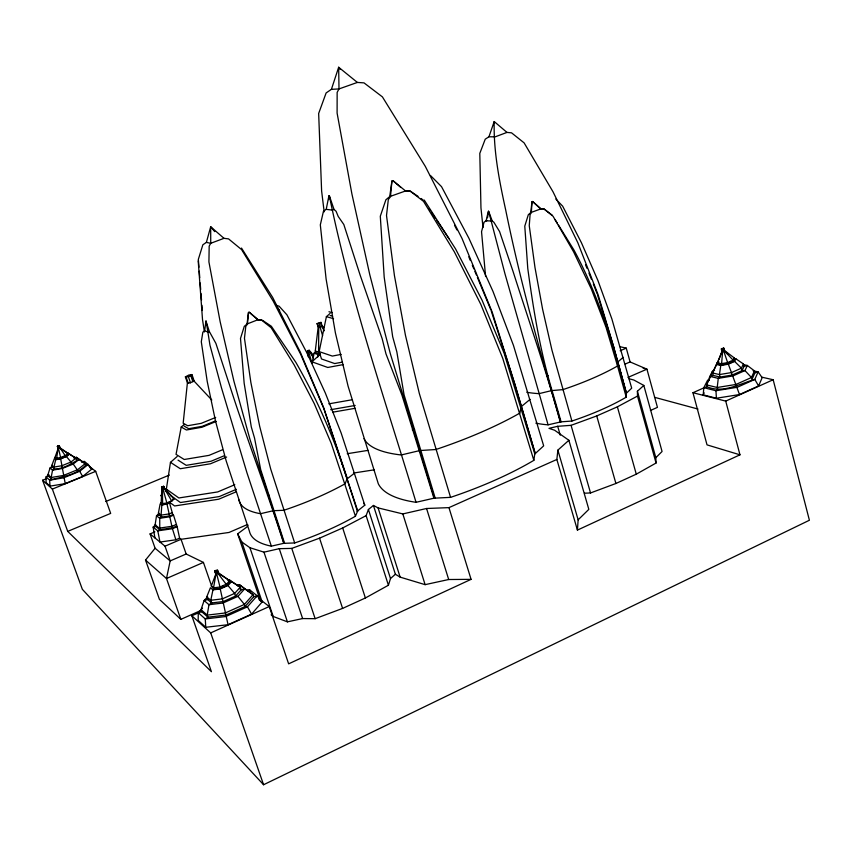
<?xml version="1.0" encoding="UTF-8"?>
<svg xmlns="http://www.w3.org/2000/svg" width="852" height="852" viewBox="0 0 852 852"><rect width="100%" height="100%" fill="white"/><g stroke="black" fill="none" stroke-linecap="round" stroke-linejoin="round"><path stroke-width="1.28" d="M535.844 423.146A118.886 34.985 -14.8 0 0 548.081 424.839L561.095 421.836L571.905 421.037A115.414 33.643 -15.7 0 0 626.241 397.149L626.241 393.241C613.216 343.974 598.264 294.909 573.875 249.913L558.529 225.141M308.254 356.807C306.273 347.584 309.34 349.128 313.579 355.966M317.082 323.568L318.201 327.072L315.283 350.949L315.836 352.685L319.138 353.814L318.584 352.068L318.755 327.243L317.082 323.568L321.012 322.386L322.131 325.901L323.845 327.807M205.918 323.771L205.939 321.129L209.411 331.662L215.886 343.367L229.795 385.828C246.729 438.716 266.857 490.379 283.716 543.331L294.675 542.958A121.165 37.552 -18.7 0 0 355.444 516.237L357.723 510.849M617.604 362.27L617.54 365.987L626.241 397.149M531.978 201.732L530.753 212.574L528.315 214.747L524.779 226.142L527.782 268.54C533.416 309.702 540.072 350.715 552.064 390.567L562.874 389.63A115.883 31.801 -15.8 0 0 617.54 365.987L605.996 327.157L591.331 288.998L573.641 251.904L553.065 216.27L544.236 209.07L541.052 208.825L532.596 201.487L531.978 201.732L531.36 212.638L530.093 214.629L529.252 225.684L534.992 267.539L542.586 309.169L551.926 350.044L571.905 421.037M317.711 357.148L317.881 354.507L314.09 353.207L312.034 363.197M739.973 454.819L707.022 444.872L692.964 392.719L725.723 401.1L739.973 454.819L577.422 530.104L578.135 519.837L557.879 450.122L568.88 440.282L554.599 430.228L548.997 428.343L557.687 426.298L571.074 425.34L596.73 415.936L617.38 406.83L637.498 396.073L637.402 391.249L643.824 385.434L633.835 380.013L628.904 378.746M211.52 585.825L203.426 562.416L186.162 554.002L181.05 539.305L179.612 538.176L177.152 526.696L173.531 515.183L172.818 514.661L170.027 515.843L161.752 517.079L159.079 515.034L158.408 513.096L160.144 503.873L161.827 505.13L161.071 515.13L161.752 517.079L159.729 518.282L159.771 529.678L157.801 530.849L153.147 527.132L155.756 524.704M328.627 199.592L329.33 195.726L334.048 209.464L336.071 211.253L338.233 216.483L343.814 224.491L360.183 275.239L382.175 338.734L385.977 353.878L401.974 395.221L433.924 498.196L450.57 497.355A167.535 51.035 -17.1 0 0 533.842 460.346L534.779 453.871L504.022 352.93L482.115 300.33L455.586 248.944L424.232 200.039M58.096 450.506L57.574 446.15L59.15 445.681L60.055 447.811L68.128 453.456L68.479 454.435L65.806 456.523L60.843 458.525L56.509 459.281L55.007 457.343L58.287 448.12M753.115 370.769L758.12 371.877L762.157 377.702L758.599 385.956L739.515 394.551L716.404 398.235L703.219 394.859L703.805 387.703L707.629 380.184L709.439 380.152M355.444 516.237L331.258 443.413L314.271 403.646L294.185 364.944L271.16 327.722L261.649 320.171L258.316 319.894L249.178 312.194L248.486 312.46L247.453 324.165L245.791 326.401L244.46 338.276L250.871 382.473L259.658 426.245L270.702 469.037L294.675 542.958M533.842 460.346L502.765 358.394L480.869 304.483L454.393 251.936L423.529 201.36L410.313 191.231L405.552 190.965L392.889 180.613L391.931 180.975L390.493 196.663L388.32 199.56L386.51 215.503L394.433 275.601L405.435 335.23L419.322 393.486L450.57 497.355M169.463 502.989L162.615 504.661L161.145 503.575L161.912 486.716L163.754 486.428L164.447 488.409L174.117 498.686L171.753 501.051L169.303 502.084L172.818 514.661M577.422 530.104L556.857 459.462L557.879 450.122M307.678 355.273L307.38 350.854M487.504 217.792L488.633 211.307L492.232 220.977L493.862 222.244L499.581 231.552L513.074 271.522C529.06 321.63 546.452 371.152 560.233 421.964M284.557 543.214L260.701 469.644L254.535 438.066L251.297 426.927L244.151 383.155L240.498 338.457L244.268 326.38L247.016 324.016L248.486 312.46M283.716 543.331L271.351 546.153A123.934 39.49 -17.8 0 1 249.455 531.286L226.1 460.666L215.513 421.069L207.206 381.355L201.296 341.758L202.861 332.131L204.65 330.832L205.939 321.129M435.17 498.026L404.072 394.859L396.84 351.855L392.676 336.721L384.188 277.081L380.301 216.227L385.892 199.762L389.726 196.588L391.931 180.975M706.99 386.776L706.478 384.859L709.886 376.371L713.156 375.423L720.1 377.053L732.124 375.072L742.081 370.641L744.041 366.413L743.402 363.942L735.883 358.788L734.616 361.418L728.353 364.198L720.792 365.465L719.439 374.571L720.1 377.053L718.279 378.363L717.214 387.49L717.735 389.428L715.957 390.727L703.805 387.703L706.99 386.776C723.273 393.709 739.674 383.719 754.797 379.417L758.599 385.956M176.46 526.174L172.668 527.782L159.771 529.678L155.65 526.398L155.117 524.875L156.512 515.79L159.207 513.309M177.195 456.459L170.464 462.348L166.353 489.123L178.867 497.962L217.707 491.934L234.79 484.703M215.673 575.675L216.078 573.343L215.141 570.648L217.345 570.009L218.655 573.013L229.689 580.713L230.157 582.065L227.047 585.431L220.338 588.391L214.012 589.19L211.328 586.016L216.078 573.343M521.009 407.043L519.922 413.071A168.568 46.988 -17.1 0 1 435.841 449.515L420.441 450.506M184.213 424.488L181.21 427.033L176.034 454.372L184.213 459.494L209.049 455.362L222.34 449.835M433.924 498.196L416.032 502.307A174.127 54.336 -15.7 0 1 378.288 483.734L348.085 386.18L335.411 332.94L326.114 279.094L320.32 224.864L323.44 211.339L326.22 209.347L328.936 195.683M342.302 362.143L334.708 363.559L321.513 358.969L319.159 351.62L326.391 316.646L330.129 313.408M207.622 596.783L204.118 600.543L201.008 609.649L201.722 611.715L207.931 617.199L225.993 615.059L245.099 606.507L253.726 596.741L253.023 594.664L244.726 588.828L241.169 589.85L235.546 596.07L223.288 601.533L211.69 602.95L207.664 599.52L206.748 596.869L210.412 587.763L212.957 589.872L210.774 600.287L211.69 602.95L208.974 604.718L207.206 615.112L207.931 617.199L205.268 618.946L205.769 627.274L228.048 624.708L251.585 614.111L262.107 602.002L257.187 595.74L249.615 589.85L247.101 590.17M488.313 211.275L486.098 220.828L484.053 222.202L481.54 231.701L485.597 276.549M52.036 466.449L50.044 468.004L47.946 474.692L48.5 476.204L51.706 479.048L51.152 477.514L52.558 470.155L54.666 469.026L52.59 467.247L51.887 465.309L54.368 458.621L55.689 459.718L53.964 467.077L54.666 469.026C63.932 468.888 71.43 463.392 79.076 459.398L85.147 463.68L85.69 465.192C76.222 475.171 62.015 476.726 49.65 480.166L50.012 486.141L65.231 483.627L82.665 476.492L91.814 469.058L88.171 464.457L84.22 461.401L81.717 461.827M198.953 267.23L198.335 259.359L202.861 244.79L206.386 242.383L210.689 226.749L223.991 238.326L228.549 238.88L241.574 249.593L273.162 301.065L300.703 354.368L323.888 408.779L357.765 511.019M388.416 585.239L390.504 578.54L395.381 574.259L373.432 505.449L368.415 509.485L366.115 515.641L388.416 585.239L365.391 597.987L342.6 608.403L315.144 618.69L302.62 618.563L287.422 621.853L273.204 616.465L271.117 614.814M324.175 211.871L321.619 190.997L318.659 113.465L326.124 92.943L331.407 89.343L338.659 67.255L357.371 82.431L364.006 82.878L382.41 96.883L425.308 166.374L462.04 238.496L492.19 312.13L515.46 386.18L535.269 453.562L534.779 453.871M483.02 227.527L480.954 207.867L479.804 153.381L485.235 139.185L488.942 136.767L494.203 121.548L506.983 132.411L511.551 132.837L524.108 142.87L553.044 191.838L577.816 242.713L598.136 294.803L613.834 347.414L626.241 393.241M709.833 378.235L712.485 371.248L714.594 370.322M718.971 359.406L722.145 351.205L721.484 348.702L723.508 348.106L724.818 350.747L734.275 357.915L734.605 359.161L733.497 361.45L728.055 363.857L721.495 364.954L717.693 364.113L717.352 362.856L722.027 351.429M262.427 320.267L271.351 326.263L295.804 362.281C317.05 399.247 334.399 438.322 347.041 479.048L345.017 483.829A121.687 35.507 -18.6 0 1 283.833 510.284L273.716 510.689M743.658 364.645L747.321 365.455L754.425 370.876L754.925 372.803L751.965 379.459L751.464 377.511L744.957 370.577L742.081 370.641L741.432 368.16L734.616 361.418M754.425 370.876L751.464 377.511L735.958 384.454L717.214 387.49L706.478 384.859L709.269 379.332M743.402 363.942L741.432 368.16L731.474 372.58L719.439 374.571L712.506 372.963L717.746 361.855L712.506 372.963L713.156 375.423M734.275 357.915L733.167 360.194L727.725 362.601L721.165 363.708L717.352 362.856L718.513 360.577M717.693 364.113L718.843 361.823M703.219 394.859L704.221 392.878M712.485 371.248L709.886 376.371L718.279 378.363L732.88 375.956L744.957 370.577L747.321 365.455L744.041 366.413M721.484 348.702L723.039 349.022L724.157 348.234M247.985 525.002L246.963 526.909L237.676 533.853L260.392 600.745M200.944 610.437L180.858 619.372L159.43 599.361L145.522 560.062L155.107 548.251L150.069 533.927L154.872 531.882M212.957 589.872L220.242 588.956L227.963 585.537L231.542 581.66L240.264 587.198L241.169 589.85L239.487 588.519M202.52 608.126L198.271 612.705L198.175 620.394L205.769 627.274M215.141 570.648L214.981 571.511L217.729 570.308M584.461 493.212L590.532 492.957L615.911 483.489L636.284 474.181L656.061 463.03L655.827 457.705L662.068 451.496L643.824 385.434M578.135 519.837L588.828 509.368L568.88 440.282M320.522 354.027L311.938 361.823L327.764 367.468L343.25 364.592M160.581 495.747L162.519 493.99M165.426 491.359L167.365 489.602M162.359 488.92L164.447 488.409L163.509 486.247M314.09 353.207L315.687 351.769M626.55 393.038L631.705 388.182L611.853 318.872L597.912 280.51L581.447 242.777L562.661 206.173L555.802 199.048M161.497 487.088L163.754 486.428M308.115 352.6L310.085 352.1L313.025 356.061M307.678 350.949L309.489 350.225M535.269 453.562L543.672 445.852L513.468 345.422L493.01 291.469L468.919 238.283L441.538 186.673L430.441 175.469M317.636 323.728L321.012 322.386M626.444 392.91L617.817 361.962L623.142 357.382M535.141 453.349L521.381 406.542L530.082 399.364M187.887 382.442L187.408 382.836L188.175 383.198L190.454 382.772L194.086 380.833L192.073 374.88L189.016 374.955L185.385 376.872L187.408 382.836L183.169 423.21L187.696 425.734L201.221 423.348L215.694 417.437M357.126 511.328L364.794 505.183L341.173 433.072L325.315 392.974L307.167 353.388L286.922 314.825L279.126 306.209L276.559 305.378M185.385 376.872L188.43 376.797L192.073 374.88M48.915 474.67L46.029 476.939L46.083 482.583L50.012 486.141M55.689 459.718L60.673 458.855L66.403 456.534L69.47 454.148L75.839 458.206L76.542 460.144M354.538 473.158L347.382 478.664L323.632 407.565L300.255 352.004L272.661 297.423L241.499 248.07M56.509 459.281L58.032 448.631L57.574 446.15M57.116 446.491L59.342 445.83M247.911 590.968L249.615 589.85L251.02 591.746M237.836 585.963L239.593 584.813L253.023 594.664L244.386 604.419L225.269 612.971L207.206 615.112L201.008 609.649M613.27 347.754L613.834 347.414L597.593 295.154M514.565 386.712L515.46 386.18L491.189 310.767M341.822 463.967L342.451 463.296M237.676 533.853L241.84 542L249.934 547.719L263.96 552.16L279.254 548.677L291.767 548.4L319.553 538.166L342.685 527.963L366.115 515.641M46.232 478.76L42.6 480.23L82.356 589.328L263.577 784.745L809.4 520.242L773.169 379.736L761.88 377.191M373.432 505.449L378.107 507.909L402.826 513.926L426.564 508.495L448.951 507.632L471.071 579.349L288.636 663.846L269.232 606.549L258.933 598.519M199.091 612.545L191.838 615.772L210.7 632.898L269.232 606.549M725.723 401.1L773.169 379.736M448.951 507.632L556.857 459.462M256.463 596.762L258.859 595.686M650.385 410.504L657.446 407.362L646.934 369.161L630.086 361.93L625.23 364.028M692.964 392.719L703.656 387.958M203.426 562.416L166.481 578.508L145.522 560.062M627.967 377.425L646.934 369.161L643.111 368.224M247.282 524.576L229.018 532.457L181.05 539.305L165.022 546.185L150.069 533.927M186.162 554.002L170.176 560.914L166.481 578.508L180.858 619.372M177.152 526.696L172.423 528.719L157.801 530.849L159.974 542.053L175.863 539.785L179.612 538.176M620.181 350.747L626.263 348.127L630.086 361.93M176.172 524.534L172.136 526.248L159.239 528.144L155.117 524.875M173.531 515.183L169.772 516.77L159.729 518.282L156.512 515.79L159.079 515.034M236.355 489.325L219.284 496.567L180.443 502.531L171.039 495.821M236.441 491.7L218.751 499.208L174.628 505.96L169.303 502.084M172.455 512.563L169.346 513.884L161.071 515.13L158.408 513.096M161.827 505.13L169.729 503.191M42.6 480.23L52.355 489.091L67.723 531.382L110.675 513.394L95.69 471.348L88.864 466.033M224.321 455.713L211.051 461.241L186.215 465.33L178.015 460.123M226.632 457.034L210.476 463.776L180.283 468.728L170.464 462.348M105.765 501.519L169.346 475.075M215.492 420.899L202.233 426.33L188.707 428.705L184.181 426.149M216.291 421.399L201.988 427.246L186.407 429.983L181.21 427.033M52.355 489.091L95.69 471.348M209.411 331.662L208.186 332.142L204.65 330.832M492.232 220.977L486.098 220.828L487.184 220.412M334.048 209.464L332.344 210.103L326.22 209.347M223.991 238.326L210.732 243.289L206.386 242.383M506.983 132.411L495.15 136.842L488.942 136.767M357.371 82.431L339 88.927L331.407 89.343M548.166 375.625L546.622 375.902M414.562 429.461L412.315 429.823M268.998 495.15L267.485 495.385M52.59 467.247L50.044 468.004L52.558 470.155L62.185 468.525L73.219 464.042L79.076 459.398L76.414 457.311L74.028 457.726M48.5 476.204L46.029 476.939L49.65 480.166L63.655 477.823L79.705 471.273L88.171 464.457L85.69 465.192M155.65 526.398L153.147 527.132L154.915 537.9M754.925 372.803L758.12 371.877L754.797 379.417L737.225 387.287L715.957 390.727L716.404 398.235M207.664 599.52L204.118 600.543L208.974 604.718L223.043 603.003L237.932 596.368L244.726 588.828L239.593 584.813L237.08 585.132M201.722 611.715L198.271 612.705L205.268 618.946L225.769 616.528L247.442 606.816L257.187 595.74L253.726 596.741M551.201 390.706L539.007 393.645A119.386 33.079 -15 0 1 526.802 392.25M419.195 450.708L401.217 454.968A175.235 50.066 -15.9 0 1 363.985 438.631M272.874 510.817L260.478 513.703A124.488 37.339 -17.7 0 1 238.869 499.932M395.381 574.259L400.142 577.134L425.116 584.653L448.695 579.52L471.071 579.349M317.881 354.507L320.245 354.059M341.183 354.389L332.333 356.072L319.159 351.62M59.129 447.779L68.128 453.456L65.455 455.532L60.481 457.535L56.147 458.291L55.007 457.343M328.819 403.848L352.004 399.78M330.693 409.705L355.167 405.456M333.015 412.134L355.146 408.3M347.243 453.711L368.064 450.367M353.484 473.041L374.316 469.814M217.643 572.789L229.689 580.713L226.579 584.078L219.88 587.039L213.543 587.837L211.328 586.016M249.178 312.194L257.868 319.756L261.447 319.628M532.596 201.487L540.434 208.772L543.629 208.729L552.309 215.268M540.434 208.772L541.052 208.825L530.753 212.574M389.726 196.588L405.552 190.965L404.764 190.891L409.695 190.752L418.044 196.365M724.434 350.673L723.699 351.535L721.953 351.588L721.282 349.075M733.678 358.319L735.883 358.788M716.404 364.486L720.792 365.465M620.022 346.711L626.263 348.127M654.549 397.309L697.969 409.045M328.957 311.747L332.173 312.631M330.15 315.517L332.578 316.198M326.391 316.646L333.558 318.669M318.201 327.072L320.139 326.976L322.131 325.901L321.566 325.73L323.153 327.764M257.868 319.756L247.016 324.016M315.283 350.949L318.584 352.068M193.628 380.62L211.807 400.035M51.887 465.309L53.964 467.077L61.898 465.724L70.993 462.029L75.839 458.206L68.117 453.072L69.47 454.148M76.414 457.311L85.147 463.68L77.66 469.676L63.506 475.448L51.152 477.514L47.946 474.692M421.048 198.495L423.039 199.922M173.233 498.047L172.679 497.76M174.17 498.825L173.371 498.154L174.117 498.686L171.71 500.901L166.79 502.978L162.263 503.67L160.804 502.595M90.088 467.716L91.814 469.058M258.997 599.584L262.107 602.002M231.542 581.66L228.922 579.594L240.264 587.198L234.641 593.407L222.361 598.86L210.774 600.287L206.748 596.869M227.878 580.265L230.157 582.065M57.829 448.471L60.055 447.811L59.15 445.681M155.107 548.251L170.176 560.914L165.022 546.185M392.889 180.613L400.813 187.472M67.723 531.382L211.424 671.706L191.838 615.772M725.063 351.535L727.746 354.315M164.202 488.239L171.785 496.673M227.963 585.537L234.641 593.407L235.546 596.07L237.932 596.368L244.386 604.419L245.099 606.507L247.442 606.816L251.585 614.111M66.403 456.534L70.993 462.029L71.685 463.978L73.219 464.042L78.214 471.199L79.705 471.273L82.665 476.492M214.715 231.616L210.689 226.749L210.732 243.289L209.177 246.143L208.921 261.926L220.157 321.758L233.938 381.27L250.009 439.494L284.046 543.374M84.22 461.401L86.19 463.978M277.028 307.189L279.637 310.682M340.118 69.342L338.659 67.255L339 88.927L337.147 92.378L337.104 113.092L351.897 193.905L369.779 274.706L390.386 353.889L434.435 498.25M428.833 208.548L430.281 210.71M431.73 212.862L435.351 218.261M436.799 220.412L449.11 238.752M324.378 330.778L321.545 326.412L320.427 322.897M313.366 357.936L309.169 350.513M555.078 219.656L557.155 222.947M454.521 225.311L456.917 229.933M468.792 256.793L470.304 260.424M472.327 265.27L473.84 268.902M474.852 271.319L476.375 274.951M477.386 277.379L490.72 309.595M585.526 264.716L586.996 268.327M588.956 273.141L591.394 279.168M593.343 283.982L597.209 293.929M728.353 364.198L739.515 394.551M65.806 456.523L58.894 446.182M62.973 456.534L63.325 457.524M58.053 446.523L60.843 458.525M81.686 460.975L82.229 462.487M73.655 456.491L74.348 458.429M66.946 452.529L67.297 453.509M162.615 504.661L162.434 489.25L161.752 487.259M171.753 501.051L163.35 486.79M162.508 487.142L167.13 503.969M210.7 632.898L263.577 784.745M220.338 588.391L216.057 571.372M214.012 589.19L213.543 587.837L215.918 574.205L214.981 571.511M227.047 585.431L218.123 573.566L217.185 570.872M223.224 585.558L223.693 586.911M217.654 570.915L218.655 573.013L215.918 574.205L214.608 571.213M186.151 377.234L188.175 383.198M241.84 542L262.31 602.343M191.295 374.518L193.308 380.471M249.934 547.719L273.204 616.465M190.891 375.817L192.903 381.792M188.43 376.797L190.454 382.772M263.96 552.16L287.422 621.853M279.254 548.677L302.62 618.563M271.351 546.153L246.963 472.817L221.509 387.926L209.954 345.156L206.173 321.215M291.767 548.4L315.144 618.69M319.553 538.166L342.6 608.403M342.685 527.963L365.391 597.987M308.413 350.811L311.843 362.76M347.041 479.048L357.393 511.243M368.415 509.485L390.504 578.54M378.107 507.909L400.142 577.134M319.021 323.451L322.588 335.635M402.826 513.926L425.116 584.653M426.564 508.495L448.695 579.52M416.032 502.307C385.37 400.728 350.502 299.744 329.33 195.726M175.863 539.785L172.423 528.719L167.035 504.331M515.236 385.849L521.381 406.542M557.687 426.298L560.265 435.17M548.081 424.839L504.927 273.63L488.633 211.307M571.074 425.34L590.532 492.957M552.064 390.567L561.095 421.836M560.605 421.985C539.976 352.057 520.316 281.778 505.758 210.295C499.325 180.869 493.457 151.464 494.203 121.548M613.632 347.211L617.817 361.962M596.73 415.936L615.911 483.489M617.38 406.83L636.284 474.181M228.048 624.708L220.242 588.956M637.402 391.249L655.827 457.705M637.498 396.073L656.061 463.03M65.231 483.627L60.673 458.855M721.495 364.954L722.592 351.727L721.932 349.213M733.497 361.45L733.167 360.194L724.626 351.13L723.966 348.617M730.452 361.397L730.782 362.654M728.055 363.857L723.039 349.022M723.508 348.106L724.168 350.609M204.405 331.982L202.51 319.553L198.207 260.925M199.251 271.16L199.762 277.72M200.177 282.96L200.689 289.52M200.997 293.461L201.509 300.021M201.913 305.261L202.318 310.511M363.602 503.042A127.47 41.301 -19.3 0 1 364.794 505.183"/></g></svg>
